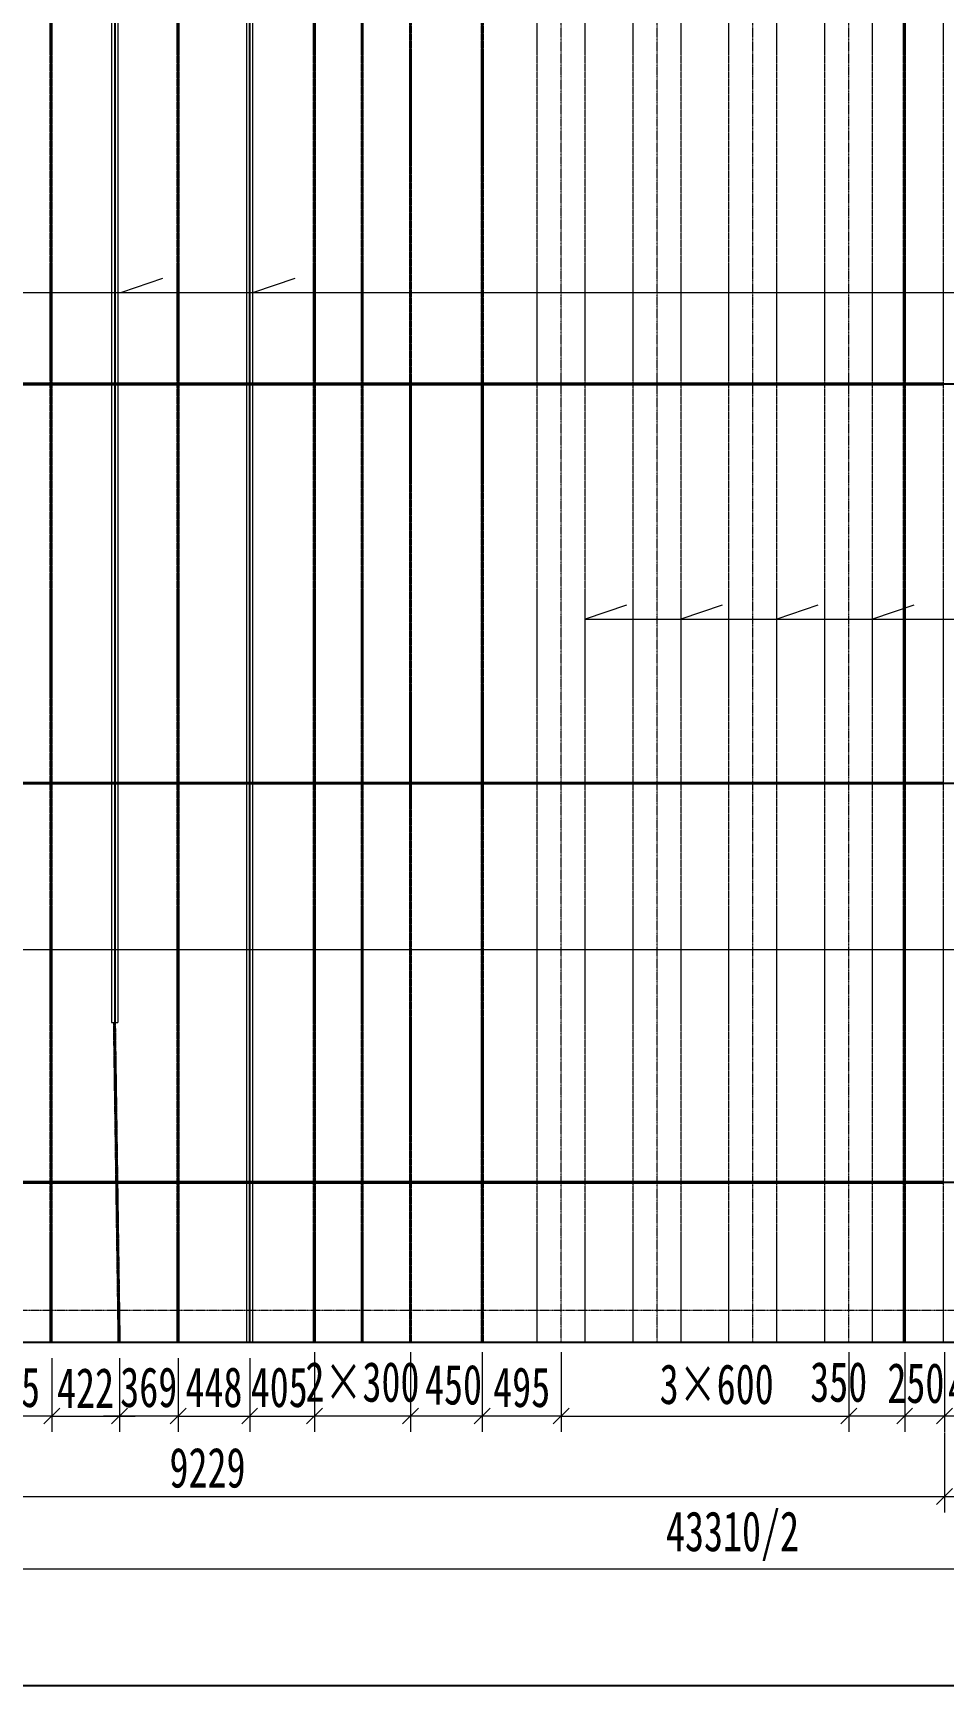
# Model space of a CAD drawing. Header units: millimetres. Extents: x -89049 to 410567, y -307459 to -100425.
# Drawn here: x 60339 to 66042, y -164214 to -153865 of the extents above; entities that cross this region are included whole.
import ezdxf

# ---------------------------------------------------------------- set-up
doc = ezdxf.new("R2010")
doc.units = ezdxf.units.MM
doc.linetypes.add('CENTER2', pattern=[28.575, 19.05, -3.175, 3.175, -3.175])
doc.linetypes.add('DASHED', pattern=[0.75, 0.5, -0.25])
doc.layers.get('Defpoints').update_dxf_attribs({"color": 8})
for name, color, linetype, lineweight in [('中心线', 2, 'CENTER2', 15), ('细实线', 4, 'Continuous', 15), ('虚线', 7, 'DASHED', 13), ('钢板粗线', 1, 'Continuous', 25)]:
    doc.layers.add(name, color=color, linetype=linetype, lineweight=lineweight)
doc.styles.add('111', font='', dxfattribs={"width": 0.7})
doc.styles.get('111').set_extended_font_data('仿宋_GB2312')
doc.dimstyles.new('200', dxfattribs={"dimscale": 0, "dimtxt": 2.5, "dimasz": 1, "dimexe": 1, "dimexo": 1, "dimgap": 0.6, "dimtad": 1, "dimdec": 0, "dimdsep": 46, "dimtxsty": '111', "dimblk": 'OBLIQUE', "dimcen": 0, "dimclrd": 4, "dimclre": 4, "dimclrt": 4, "dimadec": 1, "dimazin": 2, "dimtfac": 1, "dimtdec": 0, "dimtix": 1, "dimtmove": 2, "dimatfit": 3, "dimfxl": 4, "dimfxlon": 1, "dimtolj": 1, "dimlwd": -1, "dimlwe": -1, "dimarcsym": 0})

# ---------------------------------------------------------------- blocks, each defined once
blk = doc.blocks.new('_Oblique')
at = {"color": 0, "linetype": 'ByBlock', "lineweight": -2}
blk.add_line((-0.5, -0.5), (0.5, 0.5), dxfattribs=at)
blk = doc.blocks.new('*D3076')
at = {"layer": 'Defpoints', "color": 0, "transparency": 16777216}
for p in [(66046, -161813), (75546, -162575), (75546, -163028)]:
    blk.add_point(p, dxfattribs=at)
at = {"layer": '细实线', "color": 4, "transparency": 16777216}
for p, q in [((66046, -162628), (66046, -163128)), ((75546, -162675), (75546, -163128)), ((66046, -163028), (75546, -163028))]:
    blk.add_line(p, q, dxfattribs=at)
at = {"layer": '细实线', "color": 4, "transparency": 16777216, "xscale": 99.99999999999999, "yscale": 99.99999999999999, "zscale": 99.99999999999999, "rotation": 180}
blk.add_blockref('_Oblique', (66046, -163028), dxfattribs=at)
at = {"layer": '细实线', "color": 4, "transparency": 16777216, "xscale": 99.99999999999999, "yscale": 99.99999999999999, "zscale": 99.99999999999999}
blk.add_blockref('_Oblique', (75546, -163028), dxfattribs=at)
at = {"layer": '细实线', "color": 4, "transparency": 16777216, "insert": (70796, -162849), "char_height": 250, "attachment_point": 5, "style": '111'}
blk.add_mtext('\\A1;9500', dxfattribs=at)
blk = doc.blocks.new('*D3079')
at = {"layer": 'Defpoints', "color": 0, "transparency": 16777216}
for p in [(66045, -161813), (66445, -162141), (66045, -162524)]:
    blk.add_point(p, dxfattribs=at)
at = {"layer": '细实线', "color": 4, "transparency": 16777216}
for p, q in [((66045, -162124), (66045, -162624)), ((66445, -162241), (66445, -162624)), ((66045, -162524), (65945, -162524)), ((66445, -162524), (66045, -162524)), ((66445, -162524), (66545, -162524))]:
    blk.add_line(p, q, dxfattribs=at)
at = {"layer": '细实线', "color": 4, "transparency": 16777216, "xscale": 99.99999999999999, "yscale": 99.99999999999999, "zscale": 99.99999999999999}
blk.add_blockref('_Oblique', (66045, -162524), dxfattribs=at)
at = {"layer": '细实线', "color": 4, "transparency": 16777216, "xscale": 99.99999999999999, "yscale": 99.99999999999999, "zscale": 99.99999999999999, "rotation": 180}
blk.add_blockref('_Oblique', (66445, -162524), dxfattribs=at)
at = {"layer": '细实线', "color": 4, "transparency": 16777216, "insert": (66245, -162345), "char_height": 250, "attachment_point": 5, "style": '111'}
blk.add_mtext('\\A1;400', dxfattribs=at)
blk = doc.blocks.new('*D3081')
at = {"layer": 'Defpoints', "color": 0, "transparency": 16777216}
for p in [(65796, -161794), (66045, -161813), (65796, -162524)]:
    blk.add_point(p, dxfattribs=at)
at = {"layer": '细实线', "color": 4, "transparency": 16777216}
for p, q in [((65796, -162124), (65796, -162624)), ((66045, -162124), (66045, -162624)), ((66045, -162524), (65796, -162524))]:
    blk.add_line(p, q, dxfattribs=at)
at = {"layer": '细实线', "color": 4, "transparency": 16777216, "xscale": 99.99999999999999, "yscale": 99.99999999999999, "zscale": 99.99999999999999, "rotation": 180}
blk.add_blockref('_Oblique', (65796, -162524), dxfattribs=at)
at = {"layer": '细实线', "color": 4, "transparency": 16777216, "xscale": 99.99999999999999, "yscale": 99.99999999999999, "zscale": 99.99999999999999}
blk.add_blockref('_Oblique', (66045, -162524), dxfattribs=at)
at = {"layer": '细实线', "color": 4, "transparency": 16777216, "insert": (65866, -162319), "char_height": 250, "attachment_point": 5, "style": '111'}
blk.add_mtext('\\A1;250', dxfattribs=at)
blk = doc.blocks.new('*D3082')
at = {"layer": 'Defpoints', "color": 0, "transparency": 16777216}
for p in [(63646, -161761), (65446, -161788), (65446, -162524)]:
    blk.add_point(p, dxfattribs=at)
at = {"layer": '细实线', "color": 4, "transparency": 16777216}
for p, q in [((63646, -162124), (63646, -162624)), ((65446, -162124), (65446, -162624)), ((63646, -162524), (65446, -162524))]:
    blk.add_line(p, q, dxfattribs=at)
at = {"layer": '细实线', "color": 4, "transparency": 16777216, "xscale": 99.99999999999999, "yscale": 99.99999999999999, "zscale": 99.99999999999999, "rotation": 180}
blk.add_blockref('_Oblique', (63646, -162524), dxfattribs=at)
at = {"layer": '细实线', "color": 4, "transparency": 16777216, "xscale": 99.99999999999999, "yscale": 99.99999999999999, "zscale": 99.99999999999999}
blk.add_blockref('_Oblique', (65446, -162524), dxfattribs=at)
at = {"layer": '细实线', "color": 4, "transparency": 16777216, "insert": (64619, -162326), "char_height": 250, "attachment_point": 5, "style": '111'}
blk.add_mtext('\\A1;3×600', dxfattribs=at)
blk = doc.blocks.new('*D3084')
at = {"layer": 'Defpoints', "color": 0, "transparency": 16777216}
for p in [(65446, -161788), (65796, -161813), (65446, -162524)]:
    blk.add_point(p, dxfattribs=at)
at = {"layer": '细实线', "color": 4, "transparency": 16777216}
for p, q in [((65446, -162124), (65446, -162624)), ((65796, -162124), (65796, -162624)), ((65796, -162524), (65446, -162524))]:
    blk.add_line(p, q, dxfattribs=at)
at = {"layer": '细实线', "color": 4, "transparency": 16777216, "xscale": 99.99999999999999, "yscale": 99.99999999999999, "zscale": 99.99999999999999, "rotation": 180}
blk.add_blockref('_Oblique', (65446, -162524), dxfattribs=at)
at = {"layer": '细实线', "color": 4, "transparency": 16777216, "xscale": 99.99999999999999, "yscale": 99.99999999999999, "zscale": 99.99999999999999}
blk.add_blockref('_Oblique', (65796, -162524), dxfattribs=at)
at = {"layer": '细实线', "color": 4, "transparency": 16777216, "insert": (65383, -162312), "char_height": 250, "attachment_point": 5, "style": '111'}
blk.add_mtext('\\A1;350', dxfattribs=at)
blk = doc.blocks.new('*D3085')
at = {"layer": 'Defpoints', "color": 0, "transparency": 16777216}
for p in [(66046, -161813), (56817, -162061), (66046, -163028)]:
    blk.add_point(p, dxfattribs=at)
at = {"layer": '细实线', "color": 4, "transparency": 16777216}
for p, q in [((56817, -162628), (56817, -163128)), ((66046, -162628), (66046, -163128)), ((56817, -163028), (66046, -163028))]:
    blk.add_line(p, q, dxfattribs=at)
at = {"layer": '细实线', "color": 4, "transparency": 16777216, "xscale": 99.99999999999999, "yscale": 99.99999999999999, "zscale": 99.99999999999999, "rotation": 180}
blk.add_blockref('_Oblique', (56817, -163028), dxfattribs=at)
at = {"layer": '细实线', "color": 4, "transparency": 16777216, "xscale": 99.99999999999999, "yscale": 99.99999999999999, "zscale": 99.99999999999999}
blk.add_blockref('_Oblique', (66046, -163028), dxfattribs=at)
at = {"layer": '细实线', "color": 4, "transparency": 16777216, "insert": (61431, -162849), "char_height": 250, "attachment_point": 5, "style": '111'}
blk.add_mtext('\\A1;9229', dxfattribs=at)
blk = doc.blocks.new('*D3086')
at = {"layer": 'Defpoints', "color": 0, "transparency": 16777216}
for p in [(53890, -162061), (75546, -162737), (75546, -163480)]:
    blk.add_point(p, dxfattribs=at)
at = {"layer": '细实线', "color": 4, "transparency": 16777216}
for p, q in [((53890, -163080), (53890, -163580)), ((75546, -163080), (75546, -163580)), ((53890, -163480), (75546, -163480))]:
    blk.add_line(p, q, dxfattribs=at)
at = {"layer": '细实线', "color": 4, "transparency": 16777216, "xscale": 99.99999999999999, "yscale": 99.99999999999999, "zscale": 99.99999999999999, "rotation": 180}
blk.add_blockref('_Oblique', (53890, -163480), dxfattribs=at)
at = {"layer": '细实线', "color": 4, "transparency": 16777216, "xscale": 99.99999999999999, "yscale": 99.99999999999999, "zscale": 99.99999999999999}
blk.add_blockref('_Oblique', (75546, -163480), dxfattribs=at)
at = {"layer": '细实线', "color": 4, "transparency": 16777216, "insert": (64718, -163276), "char_height": 250, "attachment_point": 5, "style": '111'}
blk.add_mtext('\\A1;43310/2', dxfattribs=at)
blk = doc.blocks.new('*D3087')
at = {"layer": 'Defpoints', "color": 0, "transparency": 16777216}
for p in [(62101, -161792), (61695, -162061), (62101, -162524)]:
    blk.add_point(p, dxfattribs=at)
at = {"layer": '细实线', "color": 4, "transparency": 16777216}
for p, q in [((61695, -162161), (61695, -162624)), ((62101, -162124), (62101, -162624)), ((61695, -162524), (62101, -162524))]:
    blk.add_line(p, q, dxfattribs=at)
at = {"layer": '细实线', "color": 4, "transparency": 16777216, "xscale": 99.99999999999999, "yscale": 99.99999999999999, "zscale": 99.99999999999999, "rotation": 180}
blk.add_blockref('_Oblique', (61695, -162524), dxfattribs=at)
at = {"layer": '细实线', "color": 4, "transparency": 16777216, "xscale": 99.99999999999999, "yscale": 99.99999999999999, "zscale": 99.99999999999999}
blk.add_blockref('_Oblique', (62101, -162524), dxfattribs=at)
at = {"layer": '细实线', "color": 4, "transparency": 16777216, "insert": (61880, -162345), "char_height": 250, "attachment_point": 5, "style": '111'}
blk.add_mtext('\\A1;405', dxfattribs=at)
blk = doc.blocks.new('*D3088')
at = {"layer": 'Defpoints', "color": 0, "transparency": 16777216}
for p in [(62701, -161820), (63151, -161815), (62701, -162524)]:
    blk.add_point(p, dxfattribs=at)
at = {"layer": '细实线', "color": 4, "transparency": 16777216}
for p, q in [((62701, -162124), (62701, -162624)), ((63151, -162124), (63151, -162624)), ((63151, -162524), (62701, -162524))]:
    blk.add_line(p, q, dxfattribs=at)
at = {"layer": '细实线', "color": 4, "transparency": 16777216, "xscale": 99.99999999999999, "yscale": 99.99999999999999, "zscale": 99.99999999999999, "rotation": 180}
blk.add_blockref('_Oblique', (62701, -162524), dxfattribs=at)
at = {"layer": '细实线', "color": 4, "transparency": 16777216, "xscale": 99.99999999999999, "yscale": 99.99999999999999, "zscale": 99.99999999999999}
blk.add_blockref('_Oblique', (63151, -162524), dxfattribs=at)
at = {"layer": '细实线', "color": 4, "transparency": 16777216, "insert": (62971, -162329), "char_height": 250, "attachment_point": 5, "style": '111'}
blk.add_mtext('\\A1;450', dxfattribs=at)
blk = doc.blocks.new('*D3089')
at = {"layer": 'Defpoints', "color": 0, "transparency": 16777216}
for p in [(62101, -161792), (62701, -161801), (62101, -162524)]:
    blk.add_point(p, dxfattribs=at)
at = {"layer": '细实线', "color": 4, "transparency": 16777216}
for p, q in [((62101, -162124), (62101, -162624)), ((62701, -162124), (62701, -162624)), ((62701, -162524), (62101, -162524))]:
    blk.add_line(p, q, dxfattribs=at)
at = {"layer": '细实线', "color": 4, "transparency": 16777216, "xscale": 99.99999999999999, "yscale": 99.99999999999999, "zscale": 99.99999999999999, "rotation": 180}
blk.add_blockref('_Oblique', (62101, -162524), dxfattribs=at)
at = {"layer": '细实线', "color": 4, "transparency": 16777216, "xscale": 99.99999999999999, "yscale": 99.99999999999999, "zscale": 99.99999999999999}
blk.add_blockref('_Oblique', (62701, -162524), dxfattribs=at)
at = {"layer": '细实线', "color": 4, "transparency": 16777216, "insert": (62401, -162312), "char_height": 250, "attachment_point": 5, "style": '111'}
blk.add_mtext('\\A1;2×300', dxfattribs=at)
blk = doc.blocks.new('*D3090')
at = {"layer": 'Defpoints', "color": 0, "transparency": 16777216}
for p in [(63151, -161808), (63646, -161815), (63151, -162524)]:
    blk.add_point(p, dxfattribs=at)
at = {"layer": '细实线', "color": 4, "transparency": 16777216}
for p, q in [((63151, -162124), (63151, -162624)), ((63646, -162124), (63646, -162624)), ((63646, -162524), (63151, -162524))]:
    blk.add_line(p, q, dxfattribs=at)
at = {"layer": '细实线', "color": 4, "transparency": 16777216, "xscale": 99.99999999999999, "yscale": 99.99999999999999, "zscale": 99.99999999999999, "rotation": 180}
blk.add_blockref('_Oblique', (63151, -162524), dxfattribs=at)
at = {"layer": '细实线', "color": 4, "transparency": 16777216, "xscale": 99.99999999999999, "yscale": 99.99999999999999, "zscale": 99.99999999999999}
blk.add_blockref('_Oblique', (63646, -162524), dxfattribs=at)
at = {"layer": '细实线', "color": 4, "transparency": 16777216, "insert": (63398, -162345), "char_height": 250, "attachment_point": 5, "style": '111'}
blk.add_mtext('\\A1;495', dxfattribs=at)
blk = doc.blocks.new('*D3129')
at = {"layer": 'Defpoints', "color": 0, "transparency": 16777216}
for p in [(61247, -162061), (61695, -162061), (61695, -162524)]:
    blk.add_point(p, dxfattribs=at)
at = {"layer": '细实线', "color": 4, "transparency": 16777216}
for p, q in [((61247, -162161), (61247, -162624)), ((61695, -162161), (61695, -162624)), ((61247, -162524), (61695, -162524))]:
    blk.add_line(p, q, dxfattribs=at)
at = {"layer": '细实线', "color": 4, "transparency": 16777216, "xscale": 99.99999999999999, "yscale": 99.99999999999999, "zscale": 99.99999999999999, "rotation": 180}
blk.add_blockref('_Oblique', (61247, -162524), dxfattribs=at)
at = {"layer": '细实线', "color": 4, "transparency": 16777216, "xscale": 99.99999999999999, "yscale": 99.99999999999999, "zscale": 99.99999999999999}
blk.add_blockref('_Oblique', (61695, -162524), dxfattribs=at)
at = {"layer": '细实线', "color": 4, "transparency": 16777216, "insert": (61471, -162345), "char_height": 250, "attachment_point": 5, "style": '111'}
blk.add_mtext('\\A1;448', dxfattribs=at)
blk = doc.blocks.new('*D3130')
at = {"layer": 'Defpoints', "color": 0, "transparency": 16777216}
for p in [(60879, -162061), (61247, -162061), (60879, -162524)]:
    blk.add_point(p, dxfattribs=at)
at = {"layer": '细实线', "color": 4, "transparency": 16777216}
for p, q in [((60879, -162161), (60879, -162624)), ((61247, -162161), (61247, -162624)), ((60879, -162524), (60779, -162524)), ((61247, -162524), (60879, -162524)), ((61247, -162524), (61347, -162524))]:
    blk.add_line(p, q, dxfattribs=at)
at = {"layer": '细实线', "color": 4, "transparency": 16777216, "xscale": 99.99999999999999, "yscale": 99.99999999999999, "zscale": 99.99999999999999}
blk.add_blockref('_Oblique', (60879, -162524), dxfattribs=at)
at = {"layer": '细实线', "color": 4, "transparency": 16777216, "xscale": 99.99999999999999, "yscale": 99.99999999999999, "zscale": 99.99999999999999, "rotation": 180}
blk.add_blockref('_Oblique', (61247, -162524), dxfattribs=at)
at = {"layer": '细实线', "color": 4, "transparency": 16777216, "insert": (61063, -162345), "char_height": 250, "attachment_point": 5, "style": '111'}
blk.add_mtext('\\A1;369', dxfattribs=at)
blk = doc.blocks.new('*D3131')
at = {"layer": 'Defpoints', "color": 0, "transparency": 16777216}
for p in [(60456, -162061), (60879, -162061), (60879, -162524)]:
    blk.add_point(p, dxfattribs=at)
at = {"layer": '细实线', "color": 4, "transparency": 16777216}
for p, q in [((60456, -162161), (60456, -162624)), ((60879, -162161), (60879, -162624)), ((60456, -162524), (60356, -162524)), ((60456, -162524), (60879, -162524)), ((60879, -162524), (60979, -162524))]:
    blk.add_line(p, q, dxfattribs=at)
at = {"layer": '细实线', "color": 4, "transparency": 16777216, "xscale": 99.99999999999999, "yscale": 99.99999999999999, "zscale": 99.99999999999999}
blk.add_blockref('_Oblique', (60456, -162524), dxfattribs=at)
at = {"layer": '细实线', "color": 4, "transparency": 16777216, "xscale": 99.99999999999999, "yscale": 99.99999999999999, "zscale": 99.99999999999999, "rotation": 180}
blk.add_blockref('_Oblique', (60879, -162524), dxfattribs=at)
at = {"layer": '细实线', "color": 4, "transparency": 16777216, "insert": (60667, -162348), "char_height": 250, "attachment_point": 5, "style": '111'}
blk.add_mtext('\\A1;422', dxfattribs=at)
blk = doc.blocks.new('*D3132')
at = {"layer": 'Defpoints', "color": 0, "transparency": 16777216}
for p in [(59952, -162061), (60456, -162061), (59952, -162524)]:
    blk.add_point(p, dxfattribs=at)
at = {"layer": '细实线', "color": 4, "transparency": 16777216}
for p, q in [((59952, -162161), (59952, -162624)), ((60456, -162161), (60456, -162624)), ((60456, -162524), (59952, -162524))]:
    blk.add_line(p, q, dxfattribs=at)
at = {"layer": '细实线', "color": 4, "transparency": 16777216, "xscale": 99.99999999999999, "yscale": 99.99999999999999, "zscale": 99.99999999999999, "rotation": 180}
blk.add_blockref('_Oblique', (59952, -162524), dxfattribs=at)
at = {"layer": '细实线', "color": 4, "transparency": 16777216, "xscale": 99.99999999999999, "yscale": 99.99999999999999, "zscale": 99.99999999999999}
blk.add_blockref('_Oblique', (60456, -162524), dxfattribs=at)
at = {"layer": '细实线', "color": 4, "transparency": 16777216, "insert": (60204, -162345), "char_height": 250, "attachment_point": 5, "style": '111'}
blk.add_mtext('\\A1;505', dxfattribs=at)

msp = doc.modelspace()

# ---------------------------------------------------------------- linework, layer by layer
at = {"layer": 'Defpoints'}
for p, q in [((60849.7, -142830.6), (60849.7, -160060.6)), ((61247.4, -162060.6), (61247.4, -142830.6)), ((62400.4, -162060.6), (62400.4, -142830.6)), ((62700.7, -142830.6), (62700.7, -162060.6)), ((63150.7, -142830.6), (63150.7, -162060.6)), ((65795.4, -162060.6), (65795.4, -143050.6)), ((62100.7, -162060.6), (62100.7, -151288.8)), ((53306.3, -156060.6), (75545.4, -156060.6)), ((53549.7, -158560.6), (75545.4, -158560.6)), ((60878.6, -162060.6), (60849.4, -160060.6)), ((53793, -161060.6), (75545.4, -161060.6))]:
    msp.add_line(p, q, dxfattribs=at)
msp.add_lwpolyline([(47566.6, -138634.1), (86066.6, -138634.1), (86066.6, -164214.1), (47566.6, -164214.1)], close=True, dxfattribs=at)
at = {"layer": 'Defpoints', "elevation": 0}
for points in [[(60452, -162060.6), (60452, -142830.6)], [(61695.5, -162060.6), (61695.5, -151269.4), (62152.9, -147995.8), (61665.2, -144418.2), (61665.2, -142842.6)]]:
    msp.add_lwpolyline(points, dxfattribs=at)
at = {"layer": '中心线', "color": 6, "ltscale": 0.3}
for p, q in [((63645.7, -162060.6), (63645.7, -143050.6)), ((64245.7, -162060.6), (64245.7, -143050.6)), ((64845.7, -162060.6), (64845.7, -143050.6)), ((65445.6, -162060.6), (65445.6, -143050.6))]:
    msp.add_line(p, q, dxfattribs=at)
at = {"layer": '中心线', "ltscale": 0.3}
msp.add_line((53335.7, -161860.6), (77239.4, -161860.6), dxfattribs=at)
at = {"layer": '细实线', "color": 3}
for p, q in [((60829.7, -151072.5), (60829.7, -160060.6)), ((60869.7, -151083.7), (60869.7, -160060.6)), ((60829.4, -160060.6), (60869.4, -160060.6))]:
    msp.add_line(p, q, dxfattribs=at)
at = {"layer": '细实线'}
for p, q in [((61149.4, -155401.8), (60891.6, -155489)), ((61977.6, -155401.8), (61719.8, -155489)), ((60063.4, -155489), (77066, -155489)), ((64053.3, -157447.2), (63795.5, -157534.3)), ((64653.3, -157447.2), (64395.5, -157534.3)), ((65253.3, -157447.2), (64995.5, -157534.3)), ((65853.3, -157447.2), (65595.5, -157534.3)), ((63795.5, -157534.3), (76837.6, -157534.3)), ((56410.6, -159603.9), (77148.9, -159603.9))]:
    msp.add_line(p, q, dxfattribs=at)
at = {"layer": '细实线', "color": 3, "elevation": 0}
for points in [[(61715.5, -162060.6), (61715.5, -151270.8), (62173.1, -147995.9), (61685.2, -144416.8), (61685.2, -142842.6)], [(61675.5, -151268), (61675.5, -162060.6)]]:
    msp.add_lwpolyline(points, dxfattribs=at)
at = {"layer": '虚线', "ltscale": 4}
for p, q in [((62394.4, -162060.6), (62394.4, -142842.6)), ((62406.4, -162060.6), (62406.4, -142842.6)), ((62694.7, -142842.6), (62694.7, -162060.6)), ((62706.7, -142842.6), (62706.7, -162060.6)), ((63144.7, -142842.6), (63144.7, -162060.6)), ((63156.7, -142842.6), (63156.7, -162060.6)), ((65789.4, -162060.6), (65789.4, -143050.6)), ((65801.4, -162060.6), (65801.4, -143050.6)), ((61241.4, -162060.6), (61241.4, -151187.9)), ((61253.4, -162060.6), (61253.4, -151191.2)), ((62094.7, -162060.6), (62094.7, -151302.8)), ((62106.7, -162060.6), (62106.7, -151302.8)), ((60872.6, -162060.6), (60843.4, -160060.6)), ((60884.6, -162060.6), (60855.4, -160060.6))]:
    msp.add_line(p, q, dxfattribs=at)
at = {"layer": '虚线', "color": 6, "ltscale": 4}
for p, q in [((63495.7, -162060.6), (63495.7, -143050.6)), ((63795.7, -162060.6), (63795.7, -143050.6)), ((64095.7, -162060.6), (64095.7, -143050.6)), ((64395.7, -162060.6), (64395.7, -143050.6)), ((64695.7, -162060.6), (64695.7, -143050.6)), ((64995.7, -162060.6), (64995.7, -143050.6)), ((65295.6, -162060.6), (65295.6, -143050.6)), ((65595.6, -162060.6), (65595.6, -143050.6))]:
    msp.add_line(p, q, dxfattribs=at)
at = {"layer": '虚线', "color": 2, "ltscale": 4}
msp.add_line((66038.4, -162060.6), (66038.4, -143050.6), dxfattribs=at)
at = {"layer": '虚线', "color": 2, "ltscale": 2}
for p, q in [((55813.6, -156054.6), (66038.4, -156054.6)), ((55815.6, -156066.6), (66038.4, -156066.6)), ((56234.1, -158554.6), (66038.4, -158554.6)), ((56236.1, -158566.6), (66038.4, -158566.6)), ((56654.6, -161054.6), (66038.4, -161054.6)), ((56656.7, -161066.6), (66038.4, -161066.6))]:
    msp.add_line(p, q, dxfattribs=at)
at = {"layer": '虚线', "ltscale": 4, "elevation": 0}
for points in [[(60446, -162060.6), (60446, -150964.9)], [(60458, -162060.6), (60458, -150968.3)]]:
    msp.add_lwpolyline(points, dxfattribs=at)
at = {"layer": '钢板粗线'}
msp.add_line((53890.4, -162060.6), (75545.4, -162060.6), dxfattribs=at)

# ---------------------------------------------------------------- dimensions: what is measured, and where the dimension line sits
at = {"layer": '细实线'}
for base, p1, p2, picture, middle in [((66045.6, -163027.8), (56816.8, -162060.6), (66045.6, -161813.4), '*D3085', (61431.2, -162848.9)), ((63150.8, -162524), (63645.7, -161815.3), (63150.8, -161808), '*D3090', (63398.3, -162345.1)), ((66045.4, -162524), (66445.4, -162141.4), (66045.4, -161813.4), '*D3079', (66245.4, -162345.1)), ((75545.6, -163027.8), (66045.6, -161813.4), (75545.6, -162575.1), '*D3076', (70795.6, -162848.9)), ((60878.6, -162524), (60456.3, -162060.6), (60878.6, -162060.6), '*D3131', (60667.4, -162347.8)), ((61695.5, -162524), (61247.4, -162060.6), (61695.5, -162060.6), '*D3129', (61471.5, -162345.1))]:
    dim = msp.add_linear_dim(base=base, p1=p1, p2=p2, dimstyle='200', override={"dimscale": 100, "dimblk": 'Oblique'}, dxfattribs=at)
    dim.commit()
    dim.dimension.update_dxf_attribs({"geometry": picture, "text_midpoint": middle})
for base, p1, p2, override, picture, middle in [((62100.8, -162524), (61695.5, -162060.6), (62100.8, -161792.2), {"dimscale": 100, "dimtxsty": '111', "dimblk": 'Oblique'}, '*D3087', (61880, -162345.1)), ((62700.7, -162524), (63150.8, -161815.3), (62700.7, -161819.9), {"dimscale": 100, "dimtxsty": '111', "dimblk": 'Oblique'}, '*D3088', (62970.7, -162329.4)), ((65445.6, -162524), (65795.6, -161813.4), (65445.6, -161788.4), {"dimscale": 100, "dimblk": 'Oblique'}, '*D3084', (65383.1, -162311.8)), ((65795.6, -162524), (66045.4, -161813.4), (65795.6, -161793.7), {"dimscale": 100, "dimblk": 'Oblique'}, '*D3081', (65866.4, -162318.8))]:
    dim = msp.add_linear_dim(base=base, p1=p1, p2=p2, dimstyle='200', override=override, dxfattribs=at)
    dim.commit()
    dim.dimension.update_dxf_attribs({"geometry": picture, "text_midpoint": middle, "dimtype": 160})
for base, p1, p2, text, picture, middle in [((62100.8, -162524), (62700.8, -161801.3), (62100.8, -161792.3), '2×300', '*D3089', (62400.8, -162312.4)), ((65445.6, -162524), (63645.7, -161761.4), (65445.6, -161788.4), '3×600', '*D3082', (64618.9, -162326.3))]:
    dim = msp.add_linear_dim(base=base, p1=p1, p2=p2, text=text, dimstyle='200', override={"dimscale": 100, "dimtxsty": '111', "dimblk": 'Oblique'}, dxfattribs=at)
    dim.commit()
    dim.dimension.update_dxf_attribs({"geometry": picture, "text_midpoint": middle, "dimtype": 160})
dim = msp.add_linear_dim(base=(75545.6, -163479.7), p1=(53890.4, -162060.6), p2=(75545.6, -162737.4), text='43310/2', dimstyle='200', override={"dimscale": 100, "dimtxsty": '111', "dimblk": 'Oblique'}, dxfattribs=at)
dim.commit()
dim.dimension.update_dxf_attribs({"geometry": '*D3086', "text_midpoint": (64718, -163275.8)})
for base, p1, p2, picture, middle in [((59951.6, -162524), (60456.3, -162060.6), (59951.6, -162060.6), '*D3132', (60203.9, -162345.1)), ((60878.6, -162524), (61247.4, -162060.6), (60878.6, -162060.6), '*D3130', (61063, -162345.1))]:
    dim = msp.add_linear_dim(base=base, p1=p1, p2=p2, angle=180, dimstyle='200', override={"dimscale": 100, "dimblk": 'Oblique'}, dxfattribs=at)
    dim.commit()
    dim.dimension.update_dxf_attribs({"geometry": picture, "text_midpoint": middle})

doc.saveas('drawing.dxf')
